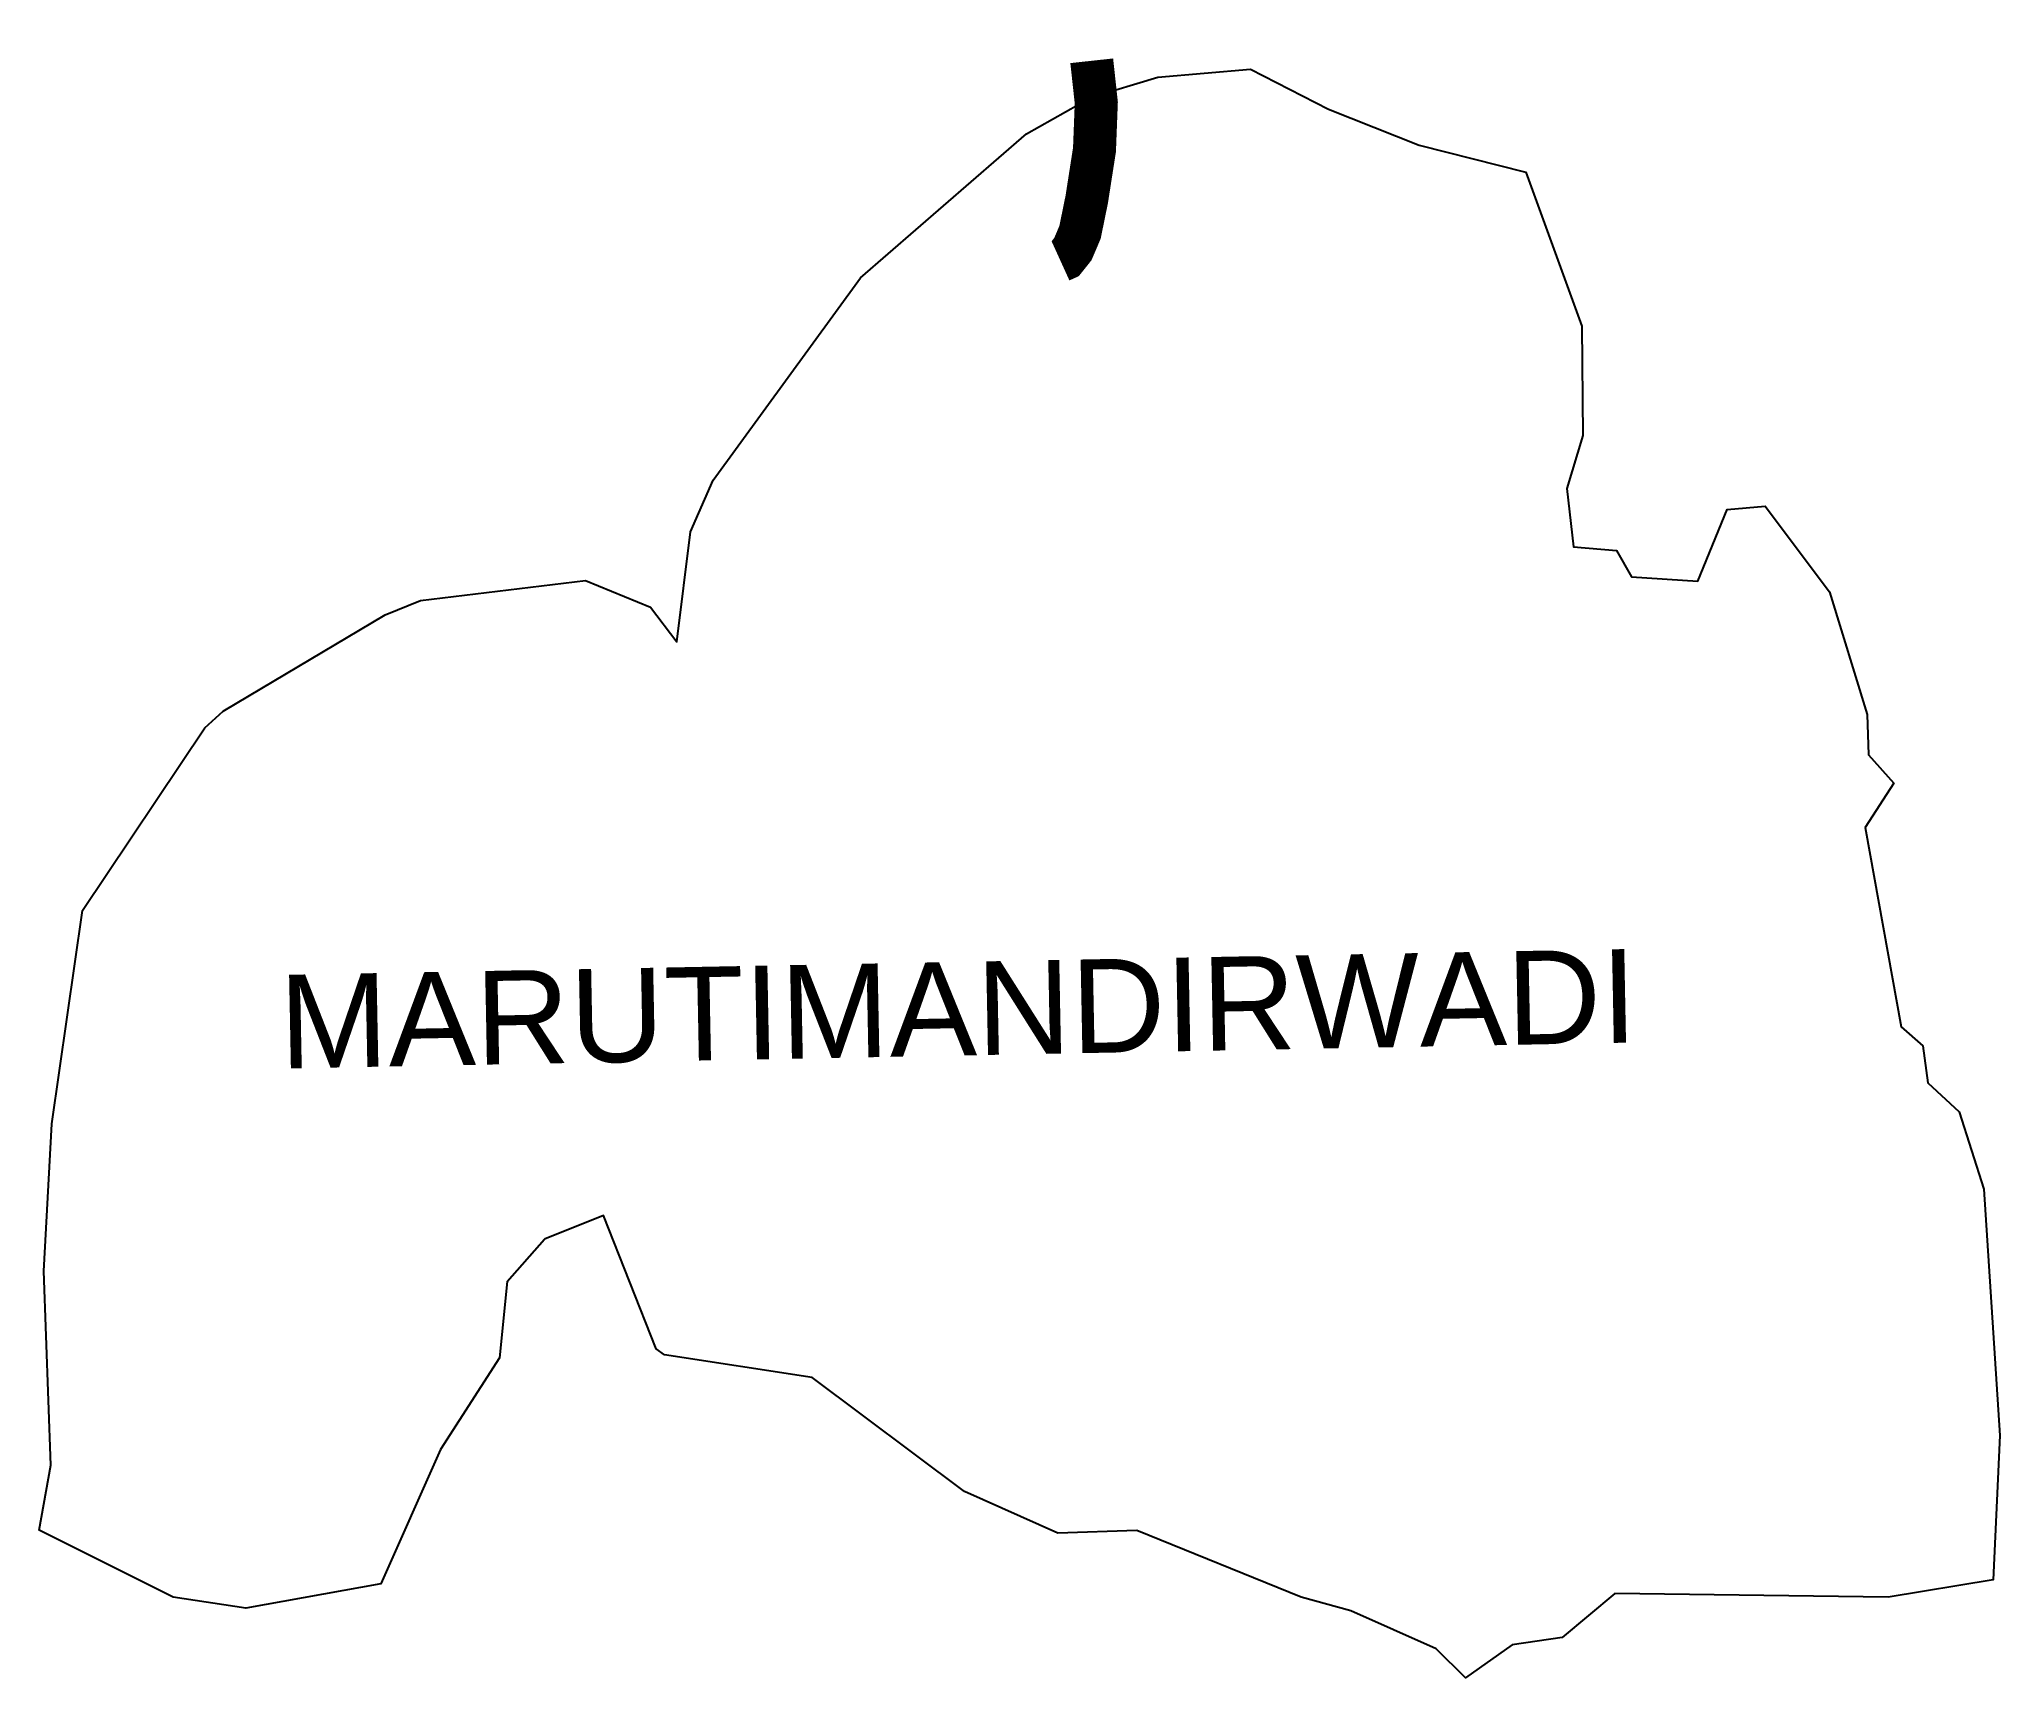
# Model space of a CAD drawing. Header units: metres. Extents: x 307300 to 309578, y 1927148 to 1929052.
import ezdxf

# ---------------------------------------------------------------- set-up
doc = ezdxf.new("R2010")
doc.units = ezdxf.units.M
for name, color, linetype in [('UNPROTECTED DUE TO CREEK', 150, 'Continuous'), ('village', 3, 'Continuous'), ('VILLAGE NAME', 250, 'Continuous')]:
    doc.layers.add(name, color=color, linetype=linetype)
doc.styles.get("Standard").update_dxf_attribs({"font": 'simplex.shx'})

msp = doc.modelspace()

# ---------------------------------------------------------------- linework, layer by layer
at = {"layer": 'UNPROTECTED DUE TO CREEK', "const_width": 50, "flags": 128}
msp.add_lwpolyline([(308486.9, 1928794.2), (308492.4, 1928796.7), (308501.3, 1928807.9), (308509.6, 1928827.4), (308517.4, 1928865.6), (308526.4, 1928923.3), (308528.5, 1928977.8), (308523.2, 1929026.6)], dxfattribs=at)
at = {"layer": 'village', "flags": 128}
msp.add_lwpolyline([(307844, 1927608.5), (307887.4, 1927657.8)], dxfattribs=at)
at = {"layer": 'village', "color": 3, "true_color": 0x00ff00}
for points in [[(307844, 1927608.5, 0), (307835, 1927520.1, 0), (307766.6, 1927413.5, 0), (307697.4, 1927257.6, 0), (307540.3, 1927229.4, 0), (307456.1, 1927242.1, 0), (307300.3, 1927320, 0), (307314, 1927395.3, 0), (307305.7, 1927620.8, 0), (307314.9, 1927791.9, 0), (307350.6, 1928039.7, 0), (307492.6, 1928251.7, 0), (307514, 1928271.3, 0), (307702.2, 1928383, 0), (307743.3, 1928399.7, 0), (307934.9, 1928422.9, 0), (308010.7, 1928392, 0), (308041.1, 1928351.7, 0), (308056.9, 1928479.5, 0), (308083.3, 1928539.5, 0), (308254.5, 1928774.3, 0), (308447.4, 1928941.9, 0), (308523.1, 1928984.4, 0), (308600, 1929007.5, 0), (308707.8, 1929017, 0), (308798.1, 1928970.5, 0), (308903.8, 1928928.4, 0), (309027.6, 1928897.3, 0), (309092.8, 1928718.5, 0), (309093.9, 1928591.5, 0), (309075.2, 1928529.6, 0), (309083.1, 1928462.1, 0), (309132.9, 1928457.9, 0), (309150.4, 1928427.2, 0), (309227.4, 1928422.2, 0), (309261.5, 1928505.3, 0), (309305.5, 1928509.2, 0), (309380.5, 1928409.9, 0), (309424, 1928267.2, 0), (309425.8, 1928220.3, 0), (309455.3, 1928187.4, 0), (309421.9, 1928135.9, 0), (309463.8, 1927904.6, 0), (309488.7, 1927882.3, 0), (309494.5, 1927839.6, 0), (309531.2, 1927805.6, 0), (309559.8, 1927715.9, 0), (309578.2, 1927429.7, 0)], [(309578.2, 1927429.7, 0), (309570.7, 1927262, 0), (309570.5, 1927262, 0), (309448.6, 1927241.9, 0), (309131, 1927246.2, 0), (309069.7, 1927195.3, 0), (309011.6, 1927186.7, 0), (308957.4, 1927148.4, 0), (308923.2, 1927182.1, 0), (308824.4, 1927226, 0), (308766.5, 1927242.1, 0), (308575.7, 1927319.3, 0), (308483.8, 1927316.3, 0), (308375.3, 1927364.8, 0), (308198.4, 1927497.2, 0), (308026.9, 1927523.6, 0), (308017.1, 1927530.6, 0), (307955.8, 1927685.5, 0), (307887.4, 1927657.8, 0)]]:
    msp.add_polyline3d(points, dxfattribs=at)

# ---------------------------------------------------------------- texts
at = {"layer": 'VILLAGE NAME', "insert": (307578.2, 1927964.7), "char_height": 108.748, "attachment_point": 1, "rotation": 1.1028}
msp.add_mtext_dynamic_manual_height_columns('{\\fArial|b0|i0|c0|p34;MARUTIMANDIRWADI}', width=3260.197, gutter_width=543.7, heights=[486.9], dxfattribs=at)

doc.saveas('drawing.dxf')
